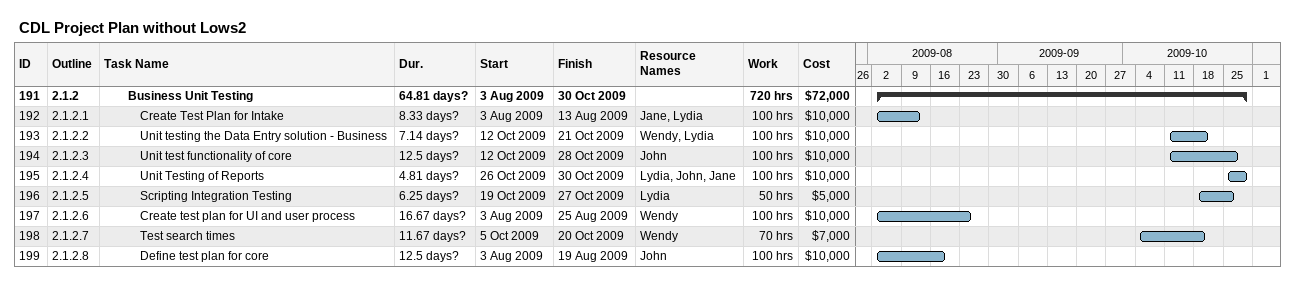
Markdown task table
CDL Project Plan without Lows2

| ID | WBS | Task | Duration | Start | Finish | Resources | Work (h) | Cost ($) |
|---|---|---|---|---|---|---|---|---|
| 191 | 2.1.2 | **Business Unit Testing** | 64.81d? | 2009-08-03 | 2009-10-30 |  | 720 | 72000 |
| 192 | 2.1.2.1 | Create Test Plan for Intake | 8.33d? | 2009-08-03 | 2009-08-13 | Jane, Lydia | 100 | 10000 |
| 193 | 2.1.2.2 | Unit testing the Data Entry solution - Business | 7.14d? | 2009-10-12 | 2009-10-21 | Wendy, Lydia | 100 | 10000 |
| 194 | 2.1.2.3 | Unit test functionality of core | 12.5d? | 2009-10-12 | 2009-10-28 | John | 100 | 10000 |
| 195 | 2.1.2.4 | Unit Testing of Reports | 4.81d? | 2009-10-26 | 2009-10-30 | Lydia, John, Jane | 100 | 10000 |
| 196 | 2.1.2.5 | Scripting Integration Testing | 6.25d? | 2009-10-19 | 2009-10-27 | Lydia | 50 | 5000 |
| 197 | 2.1.2.6 | Create test plan for UI and user process | 16.67d? | 2009-08-03 | 2009-08-25 | Wendy | 100 | 10000 |
| 198 | 2.1.2.7 | Test search times | 11.67d? | 2009-10-05 | 2009-10-20 | Wendy | 70 | 7000 |
| 199 | 2.1.2.8 | Define test plan for core | 12.5d? | 2009-08-03 | 2009-08-19 | John | 100 | 10000 |
